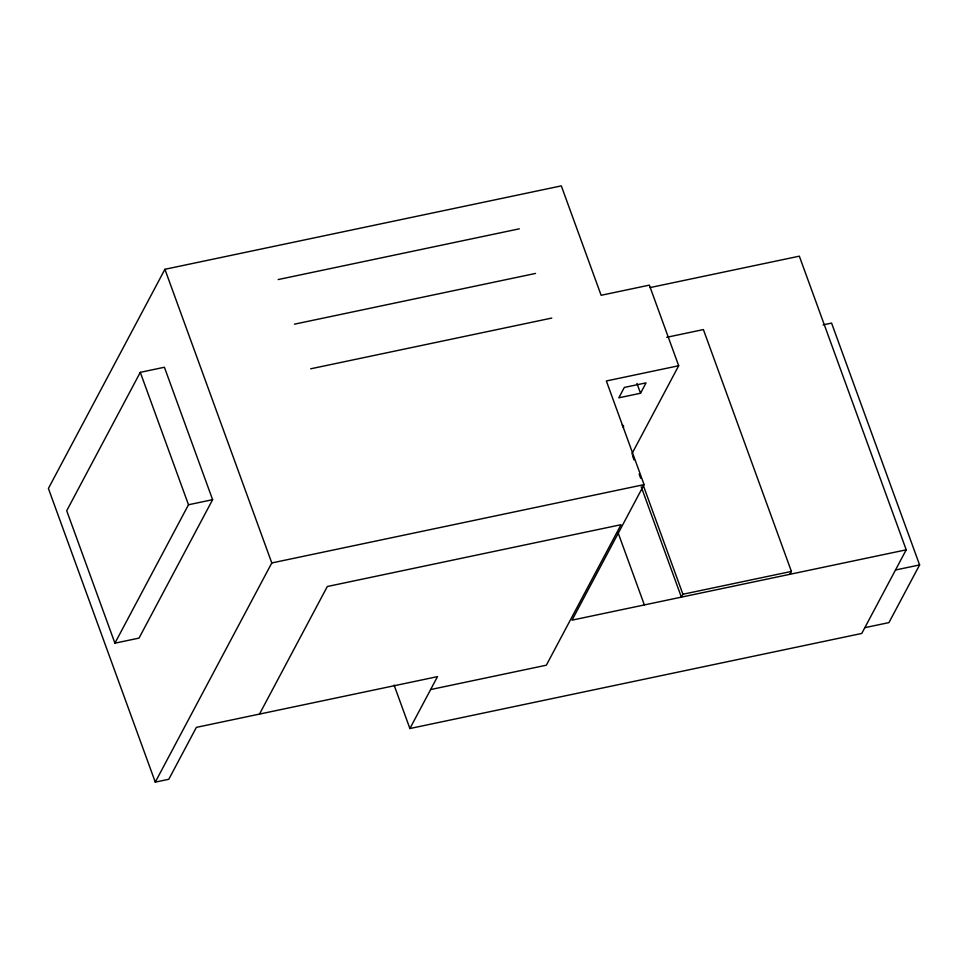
<?xml version="1.0" encoding="UTF-8"?>
<svg xmlns="http://www.w3.org/2000/svg" width="968" height="968" viewBox="0 0 968 968"><rect width="100%" height="100%" fill="white"/><g stroke="black" fill="none" stroke-linecap="round" stroke-linejoin="round"><path stroke-width="1.45" d="M631.862 453.847L678.689 365.747L649.346 285.137L601.128 295.288L561.307 185.88L164.911 269.298L48.4 488.465L155.279 782.12L168.783 779.276L196.383 727.367L437.5 676.632L409.9 728.529L861.762 633.447L906.217 549.824L799.338 256.169L649.976 287.593M140.287 372.329L66.707 510.741L114.914 643.175L139.017 638.106L212.609 499.682L164.403 367.247L140.287 372.329L188.494 504.764L114.914 643.175M155.279 782.12L271.79 562.952L164.911 269.298M259.497 714.082L327.317 586.511L621.02 524.704L546.327 665.21L430.627 689.555M640.526 393.25L646.043 382.868L624.336 387.43L618.818 397.812L640.526 393.25L636.932 383.389M678.689 365.747L606.355 380.969L644.083 484.617L572.028 620.149L906.217 549.824M643.272 485.355L682.912 594.255L681.375 597.135L641.227 486.831M789.876 574.302L791.413 571.423L703.397 329.58L666.734 337.3M823.066 324.885L831.585 323.094L919.6 564.937L888.939 622.605L864.823 627.675M278.191 279.558L519.308 228.823M294.429 324.183L535.546 273.436M310.668 368.808L551.784 318.061M188.494 504.764L212.609 499.682M271.79 562.952L644.083 484.617M682.912 594.255L791.413 571.423M895.485 570.007L919.6 564.937M632.467 455.662L634.004 459.897M639.158 474.042L640.695 478.289M618.007 532.521L644.361 604.927M394.097 685.114L409.9 728.529M622.182 425.025A10.503 3.763 -20 0 1 623.271 427.699"/></g></svg>
